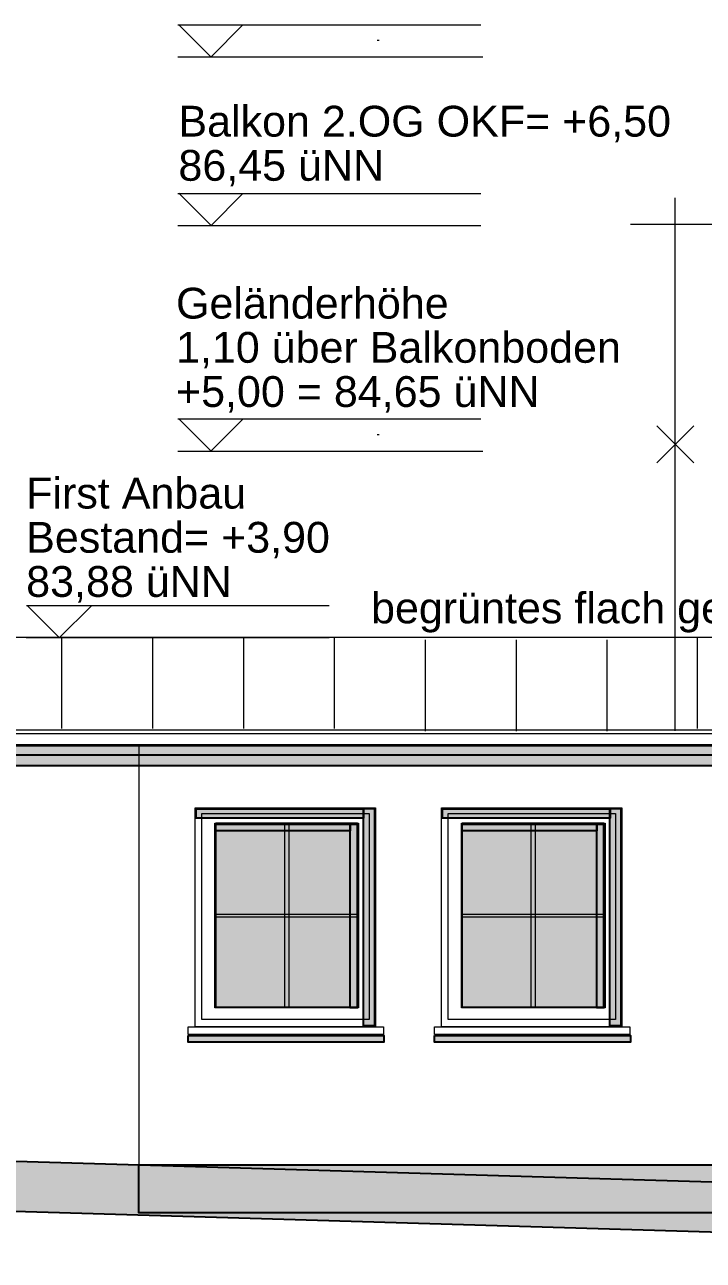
# Model space of a CAD drawing. Header units: millimetres. Extents: x 7 to 41668, y 3977 to 28530.
# Drawn here: x 8290 to 12767, y 8285 to 16436 of the extents above; entities that cross this region are included whole.
import ezdxf

# ---------------------------------------------------------------- set-up
doc = ezdxf.new("R2010")
doc.units = ezdxf.units.MM
doc.header["$LTSCALE"] = 50
for name, color, linetype in [('00_Wand_Bestand', 7, 'Continuous'), ('01_Daemmung_neu', 9, 'Continuous'), ('02_Grundstuecksgrenze', 8, 'Continuous'), ('05_Linien_stark', 7, 'Continuous'), ('06_Linien_fein', 3, 'Continuous'), ('07_Bemassung', 6, 'Continuous'), ('10_Text', 7, 'Continuous')]:
    doc.layers.add(name, color=color, linetype=linetype)
doc.styles.add('PLAN', font='arial.ttf')

msp = doc.modelspace()

# ---------------------------------------------------------------- hatches: boundary and pattern name
at = {"layer": '00_Wand_Bestand', "transparency": 33554572}
msp.add_hatch(color=7, dxfattribs=at).paths.add_polyline_path([(9368.6, 9768.3), (10660.2, 9768.3), (10660.2, 9723), (9368.6, 9723)])
at = {"layer": '01_Daemmung_neu'}
msp.add_hatch(color=7, dxfattribs=at).paths.add_polyline_path([(9043.7, 8914.7), (18720.6, 8914.7), (18720.6, 8598.5), (9043.7, 8598.5)])
at = {"layer": '02_Grundstuecksgrenze', "transparency": 33554541}
msp.add_hatch(color=7, dxfattribs=at).paths.add_polyline_path([(5654.5, 11683.1), (18710.5, 11683.1), (18710.5, 11617.2), (5654.5, 11617.2)])
at = {"layer": '02_Grundstuecksgrenze'}
for points in [[(5656.6, 11681.9), (18707.8, 11681.9), (18707.8, 11547.9), (5656.6, 11547.9)], [(5636.6, 9015.4), (19047.2, 8617.4), (19037.4, 8284.7), (5626.8, 8682.7)]]:
    msp.add_hatch(color=7, dxfattribs=at).paths.add_polyline_path(points)
at = {"layer": '02_Grundstuecksgrenze', "transparency": 33554572}
for points in [[(9420.3, 11263.8), (10526.2, 11263.8), (10526.2, 11200.8), (9420.3, 11200.8)], [(10525.4, 11265.3), (10597.2, 11265.3), (10597.2, 9830.6), (10525.4, 9830.6)], [(11046.2, 11263.8), (12152.2, 11263.8), (12152.2, 11200.8), (11046.2, 11200.8)], [(12151.3, 11265.3), (12223.1, 11265.3), (12223.1, 9830.6), (12151.3, 9830.6)], [(9549.4, 11162.7), (10438.4, 11162.7), (10438.4, 11117.4), (9549.4, 11117.4)], [(10438.4, 11162.2), (10485.5, 11162.2), (10485.5, 9950), (10438.4, 9950)], [(11175.4, 11162.7), (12064.3, 11162.7), (12064.3, 11117.4), (11175.4, 11117.4)], [(12064.4, 11162.2), (12111.4, 11162.2), (12111.4, 9950), (12064.4, 9950)], [(10994.6, 9768.3), (12286.2, 9768.3), (12286.2, 9723), (10994.6, 9723)]]:
    msp.add_hatch(color=7, dxfattribs=at).paths.add_polyline_path(points)
at = {"layer": '02_Grundstuecksgrenze', "transparency": 33554590}
for points in [[(9550.2, 11169.2), (10484, 11169.2), (10484, 9952.3), (9550.2, 9952.3)], [(11176.1, 11169.2), (12109.9, 11169.2), (12109.9, 9952.3), (11176.1, 9952.3)]]:
    msp.add_hatch(color=7, dxfattribs=at).paths.add_polyline_path(points)

# ---------------------------------------------------------------- linework, layer by layer
at = {"layer": '00_Wand_Bestand'}
msp.add_lwpolyline([(9368.6, 9768.3), (10660.2, 9768.3), (10660.2, 9723), (9368.6, 9723)], close=True, dxfattribs=at)
at = {"layer": '01_Daemmung_neu'}
msp.add_lwpolyline([(9043.7, 8914.7), (18720.6, 8914.7), (18720.6, 8598.5), (9043.7, 8598.5)], close=True, dxfattribs=at)
at = {"layer": '02_Grundstuecksgrenze'}
for points in [[(5654.5, 11683.1), (18710.5, 11683.1), (18710.5, 11617.2), (5654.5, 11617.2)], [(5656.6, 11681.9), (18707.8, 11681.9), (18707.8, 11547.9), (5656.6, 11547.9)], [(9420.3, 11263.8), (10526.2, 11263.8), (10526.2, 11200.8), (9420.3, 11200.8)], [(10525.4, 11265.3), (10597.2, 11265.3), (10597.2, 9830.6), (10525.4, 9830.6)], [(11046.2, 11263.8), (12152.2, 11263.8), (12152.2, 11200.8), (11046.2, 11200.8)], [(12151.3, 11265.3), (12223.1, 11265.3), (12223.1, 9830.6), (12151.3, 9830.6)], [(9550.2, 11169.2), (10484, 11169.2), (10484, 9952.3), (9550.2, 9952.3)], [(11176.1, 11169.2), (12109.9, 11169.2), (12109.9, 9952.3), (11176.1, 9952.3)], [(9549.4, 11162.7), (10438.4, 11162.7), (10438.4, 11117.4), (9549.4, 11117.4)], [(10438.4, 11162.2), (10485.5, 11162.2), (10485.5, 9950), (10438.4, 9950)], [(11175.4, 11162.7), (12064.3, 11162.7), (12064.3, 11117.4), (11175.4, 11117.4)], [(12064.4, 11162.2), (12111.4, 11162.2), (12111.4, 9950), (12064.4, 9950)], [(10994.6, 9768.3), (12286.2, 9768.3), (12286.2, 9723), (10994.6, 9723)], [(5636.6, 9015.4), (19047.2, 8617.4), (19037.4, 8284.7), (5626.8, 8682.7)]]:
    msp.add_lwpolyline(points, close=True, dxfattribs=at)
at = {"layer": '05_Linien_stark', "lineweight": 15}
for p, q in [((9301, 16435.6), (11299.5, 16435.6)), ((9519.2, 16222.9), (9305.9, 16436.3)), ((9519.6, 16224.5), (9727.9, 16432.7)), ((10628.1, 16331.2), (10614.4, 16331.2)), ((10628.6, 16331.1), (10614.9, 16331.1)), ((10629.5, 16331.2), (10615.8, 16331.2)), ((9300.5, 16223.3), (11313.3, 16223.3)), ((9301, 15323.6), (11299.5, 15323.6)), ((9519.2, 15111), (9305.9, 15324.3)), ((9519.6, 15112.5), (9727.9, 15320.8)), ((9300.5, 15111.3), (11299, 15111.3)), ((9301, 13835.6), (11299.5, 13835.6)), ((9519.2, 13622.9), (9305.9, 13836.3)), ((9519.6, 13624.5), (9727.9, 13832.7)), ((10628.1, 13731.2), (10614.4, 13731.2)), ((10628.6, 13731.1), (10614.9, 13731.1)), ((10629.5, 13731.2), (10615.8, 13731.2)), ((9300.5, 13623.3), (11313.3, 13623.3)), ((8301, 12603.9), (10299.5, 12603.9)), ((8519.3, 12391.2), (8305.9, 12604.6)), ((8519.6, 12392.8), (8727.9, 12601.1)), ((8300.5, 12393.7), (10299, 12393.7))]:
    msp.add_line(p, q, dxfattribs=at)
at = {"layer": '05_Linien_stark', "lineweight": 20}
for points in [[(5545.9, 12394.9), (18837.9, 12394.9), (18837.9, 11782.4), (5545.9, 11782.4)], [(5545.7, 11759.1), (18835.2, 11759.1), (18835.2, 11686.1), (5545.7, 11686.1)], [(9414.7, 11270.2), (10604.1, 11270.2), (10604.1, 9825.9), (9414.7, 9825.9)], [(11040.7, 11270.2), (12230.1, 11270.2), (12230.1, 9825.9), (11040.7, 9825.9)], [(9459, 11232.7), (10561.8, 11232.7), (10561.8, 9873.2), (9459, 9873.2)], [(9545.4, 11168.3), (10492.8, 11168.3), (10492.8, 9949.4), (9545.4, 9949.4)], [(10006.4, 11168.3), (10031.8, 11168.3), (10031.8, 9949.4), (10006.4, 9949.4)], [(11085, 11232.7), (12187.7, 11232.7), (12187.7, 9873.2), (11085, 9873.2)], [(11171.4, 11168.3), (12118.8, 11168.3), (12118.8, 9949.4), (11171.4, 9949.4)], [(11632.4, 11168.3), (11657.8, 11168.3), (11657.8, 9949.4), (11632.4, 9949.4)], [(9545.4, 10568.6), (10492.8, 10568.6), (10492.8, 10549.1), (9545.4, 10549.1)], [(11171.4, 10568.6), (12118.8, 10568.6), (12118.8, 10549.1), (11171.4, 10549.1)], [(9368.1, 9824.2), (10657.5, 9824.2), (10657.5, 9773.3), (9368.1, 9773.3)], [(10994.1, 9824.2), (12283.5, 9824.2), (12283.5, 9773.3), (10994.1, 9773.3)]]:
    msp.add_lwpolyline(points, close=True, dxfattribs=at)
at = {"layer": '06_Linien_fein', "lineweight": 9}
for p, q in [((12582.4, 11778.1), (12582.4, 15293.3)), ((12704.1, 13545.7), (12459.9, 13790)), ((12704.1, 13790), (12459.9, 13545.7)), ((8535, 11794.2), (8535, 12398.4)), ((9135, 11794.2), (9135, 12398.4)), ((9735, 11794.2), (9735, 12398.4)), ((10335, 11794.2), (10335, 12398.4)), ((12730.1, 11792.6), (12730.1, 12391.1)), ((12730.1, 11792.6), (12730.1, 12391.1)), ((10934.1, 11774.9), (10934.1, 12379.1)), ((11534.1, 11774.9), (11534.1, 12379.1)), ((12134.1, 11774.9), (12134.1, 12379.1)), ((12134.1, 11774.9), (12134.1, 12379.1))]:
    msp.add_line(p, q, dxfattribs=at)
at = {"layer": '06_Linien_fein', "lineweight": 5}
msp.add_line((9045.3, 8764.6), (9045.3, 11683.2), dxfattribs=at)
at = {"layer": '07_Bemassung', "lineweight": 9}
msp.add_line((18814.5, 15119.3), (12286.1, 15119.3), dxfattribs=at)

# ---------------------------------------------------------------- texts
at = {"layer": '10_Text', "style": 'PLAN'}
for s, p in [('Balkon 2.OG OKF= +6,50', (9304.1, 15698.2)), ('86,45 üNN', (9304.1, 15406.8)), ('Geländerhöhe', (9288.3, 14497.5)), ('1,10 über Balkonboden', (9288.3, 14206)), ('+5,00 = 84,65 üNN', (9288.3, 13914.6)), ('First Anbau', (8299.6, 13244.4)), ('Bestand= +3,90', (8299.6, 12952.9)), ('83,88 üNN', (8299.6, 12661.5)), ('begrüntes flach geneigtes Dach', (10575.1, 12487))]:
    msp.add_text(s, height=203.2, dxfattribs=at).set_placement(p)

doc.saveas('drawing.dxf')
